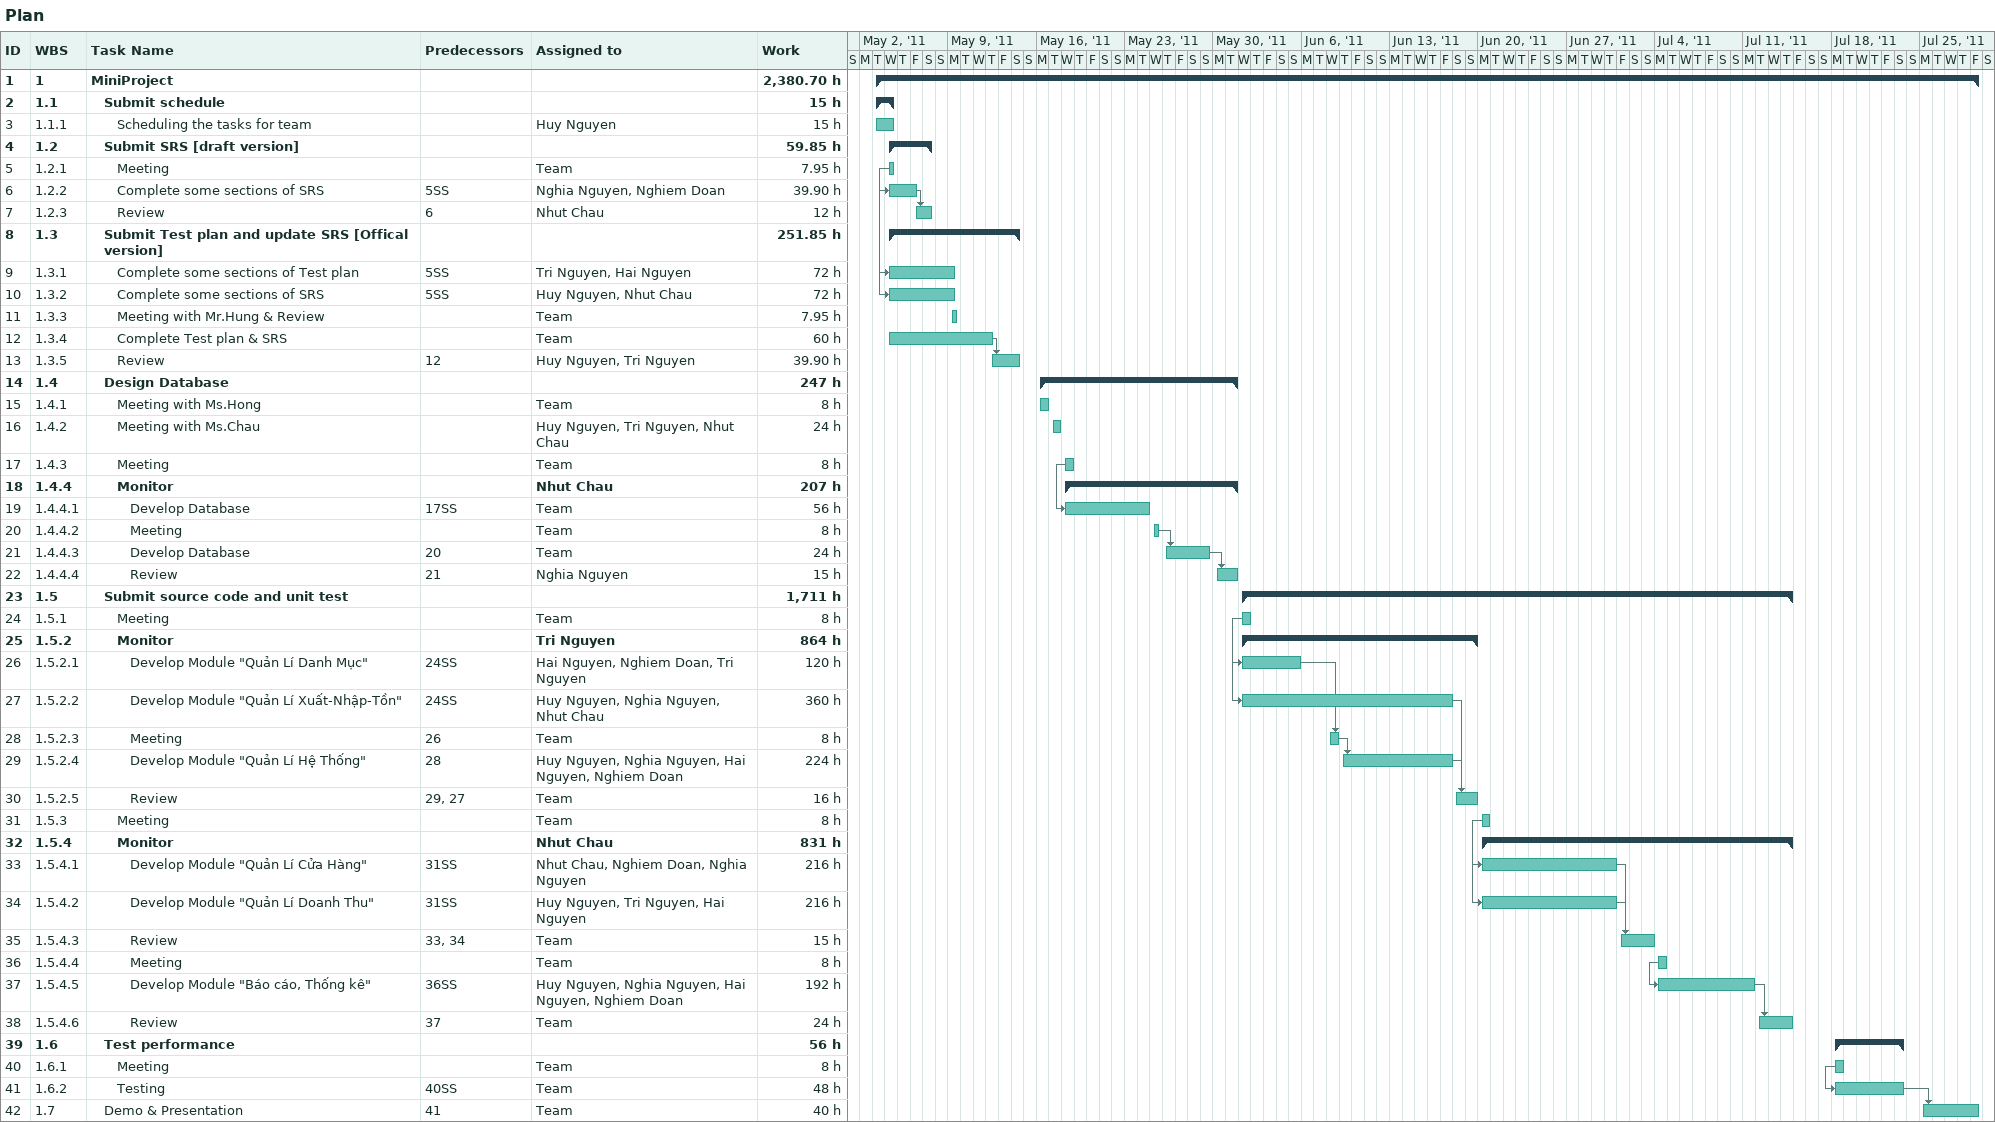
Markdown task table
Plan

| ID | WBS | Task | Start | Finish | Predecessors | Resources | Work (h) |
|---|---|---|---|---|---|---|---|
| 1 | 1 | **MiniProject** | 2011-05-03 | 2011-07-29 |  |  | 2380.70 |
| 2 | 1.1 | **Submit schedule** | 2011-05-03 | 2011-05-04 |  |  | 15 |
| 3 | 1.1.1 | Scheduling the tasks for team | 2011-05-03 | 2011-05-04 |  | Huy Nguyen | 15 |
| 4 | 1.2 | **Submit SRS [draft version]** | 2011-05-04 | 2011-05-07 |  |  | 59.85 |
| 5 | 1.2.1 | Meeting | 2011-05-04 | 2011-05-04 |  | Team | 7.95 |
| 6 | 1.2.2 | Complete some sections of SRS | 2011-05-04 | 2011-05-06 | 5SS | Nghia Nguyen, Nghiem Doan | 39.90 |
| 7 | 1.2.3 | Review | 2011-05-06 | 2011-05-07 | 6 | Nhut Chau | 12 |
| 8 | 1.3 | **Submit Test plan and update SRS [Offical version]** | 2011-05-04 | 2011-05-14 |  |  | 251.85 |
| 9 | 1.3.1 | Complete some sections of Test plan | 2011-05-04 | 2011-05-09 | 5SS | Tri Nguyen, Hai Nguyen | 72 |
| 10 | 1.3.2 | Complete some sections of SRS | 2011-05-04 | 2011-05-09 | 5SS | Huy Nguyen, Nhut Chau | 72 |
| 11 | 1.3.3 | Meeting with Mr.Hung & Review | 2011-05-09 | 2011-05-09 |  | Team | 7.95 |
| 12 | 1.3.4 | Complete Test plan & SRS | 2011-05-04 | 2011-05-12 |  | Team | 60 |
| 13 | 1.3.5 | Review | 2011-05-12 | 2011-05-14 | 12 | Huy Nguyen, Tri Nguyen | 39.90 |
| 14 | 1.4 | **Design Database** | 2011-05-16 | 2011-05-31 |  |  | 247 |
| 15 | 1.4.1 | Meeting with Ms.Hong | 2011-05-16 | 2011-05-16 |  | Team | 8 |
| 16 | 1.4.2 | Meeting with Ms.Chau | 2011-05-17 | 2011-05-17 |  | Huy Nguyen, Tri Nguyen, Nhut Chau | 24 |
| 17 | 1.4.3 | Meeting | 2011-05-18 | 2011-05-18 |  | Team | 8 |
| 18 | 1.4.4 | **Monitor** | 2011-05-18 | 2011-05-31 |  | Nhut Chau | 207 |
| 19 | 1.4.4.1 | Develop Database | 2011-05-18 | 2011-05-24 | 17SS | Team | 56 |
| 20 | 1.4.4.2 | Meeting | 2011-05-25 | 2011-05-25 |  | Team | 8 |
| 21 | 1.4.4.3 | Develop Database | 2011-05-26 | 2011-05-29 | 20 | Team | 24 |
| 22 | 1.4.4.4 | Review | 2011-05-30 | 2011-05-31 | 21 | Nghia Nguyen | 15 |
| 23 | 1.5 | **Submit source code and unit test** | 2011-06-01 | 2011-07-14 |  |  | 1711 |
| 24 | 1.5.1 | Meeting | 2011-06-01 | 2011-06-01 |  | Team | 8 |
| 25 | 1.5.2 | **Monitor** | 2011-06-01 | 2011-06-19 |  | Tri Nguyen | 864 |
| 26 | 1.5.2.1 | Develop Module "Quản Lí Danh Mục" | 2011-06-01 | 2011-06-05 | 24SS | Hai Nguyen, Nghiem Doan, Tri Nguyen | 120 |
| 27 | 1.5.2.2 | Develop Module "Quản Lí Xuất-Nhập-Tồn" | 2011-06-01 | 2011-06-17 | 24SS | Huy Nguyen, Nghia Nguyen, Nhut Chau | 360 |
| 28 | 1.5.2.3 | Meeting | 2011-06-08 | 2011-06-08 | 26 | Team | 8 |
| 29 | 1.5.2.4 | Develop Module "Quản Lí Hệ Thống" | 2011-06-09 | 2011-06-17 | 28 | Huy Nguyen, Nghia Nguyen, Hai Nguyen, Nghiem Doan | 224 |
| 30 | 1.5.2.5 | Review | 2011-06-18 | 2011-06-19 | 29, 27 | Team | 16 |
| 31 | 1.5.3 | Meeting | 2011-06-20 | 2011-06-20 |  | Team | 8 |
| 32 | 1.5.4 | **Monitor** | 2011-06-20 | 2011-07-14 |  | Nhut Chau | 831 |
| 33 | 1.5.4.1 | Develop Module "Quản Lí Cửa Hàng" | 2011-06-20 | 2011-06-30 | 31SS | Nhut Chau, Nghiem Doan, Nghia Nguyen | 216 |
| 34 | 1.5.4.2 | Develop Module "Quản Lí Doanh Thu" | 2011-06-20 | 2011-06-30 | 31SS | Huy Nguyen, Tri Nguyen, Hai Nguyen | 216 |
| 35 | 1.5.4.3 | Review | 2011-07-01 | 2011-07-03 | 33, 34 | Team | 15 |
| 36 | 1.5.4.4 | Meeting | 2011-07-04 | 2011-07-04 |  | Team | 8 |
| 37 | 1.5.4.5 | Develop Module "Báo cáo, Thống kê" | 2011-07-04 | 2011-07-11 | 36SS | Huy Nguyen, Nghia Nguyen, Hai Nguyen, Nghiem Doan | 192 |
| 38 | 1.5.4.6 | Review | 2011-07-12 | 2011-07-14 | 37 | Team | 24 |
| 39 | 1.6 | **Test performance** | 2011-07-18 | 2011-07-23 |  |  | 56 |
| 40 | 1.6.1 | Meeting | 2011-07-18 | 2011-07-18 |  | Team | 8 |
| 41 | 1.6.2 | Testing | 2011-07-18 | 2011-07-23 | 40SS | Team | 48 |
| 42 | 1.7 | Demo & Presentation | 2011-07-25 | 2011-07-29 | 41 | Team | 40 |
